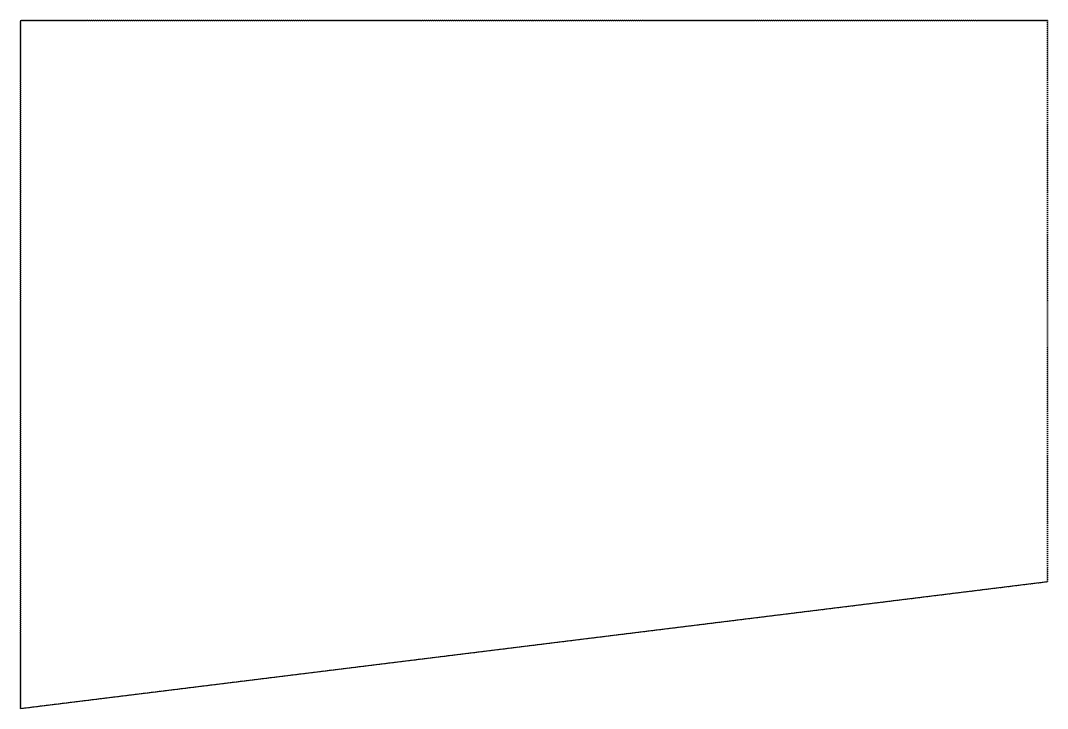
# Model space of a CAD drawing. Header units: inches. Extents: x -111 to 45239, y -6849 to 1261.
# Drawn here: x 23276 to 23379, y -1318.3 to -1249.3 of the extents above; entities that cross this region are included whole.
import ezdxf

# ---------------------------------------------------------------- set-up
doc = ezdxf.new("R2010")
doc.units = ezdxf.units.IN
doc.header["$LTSCALE"] = 0.5
doc.header["$MEASUREMENT"] = 0
doc.linetypes.add('DASH', pattern=[0.35, 0.25, -0.1])
doc.layers.add('Toilet', color=7, linetype='Continuous', lineweight=25)

msp = doc.modelspace()

# ---------------------------------------------------------------- linework, layer by layer
at = {"layer": 'Toilet', "color": 1, "linetype": 'DASH', "ltscale": 0.1}
for p, q in [((23276, -1249.27), (23379, -1249.27)), ((23276, -1318.27), (23276, -1249.27)), ((23379, -1249.27), (23379, -1305.55))]:
    msp.add_line(p, q, dxfattribs=at)
at = {"layer": 'Toilet'}
msp.add_line((23276, -1318.27), (23379, -1305.55), dxfattribs=at)
at = {"layer": 'Toilet', "color": 1, "linetype": 'DASH', "ltscale": 0.1}
msp.add_lwpolyline([(23379, -1249.27), (23276, -1249.27), (23276, -1318.27), (23379, -1305.55)], close=True, dxfattribs=at)

doc.saveas('drawing.dxf')
